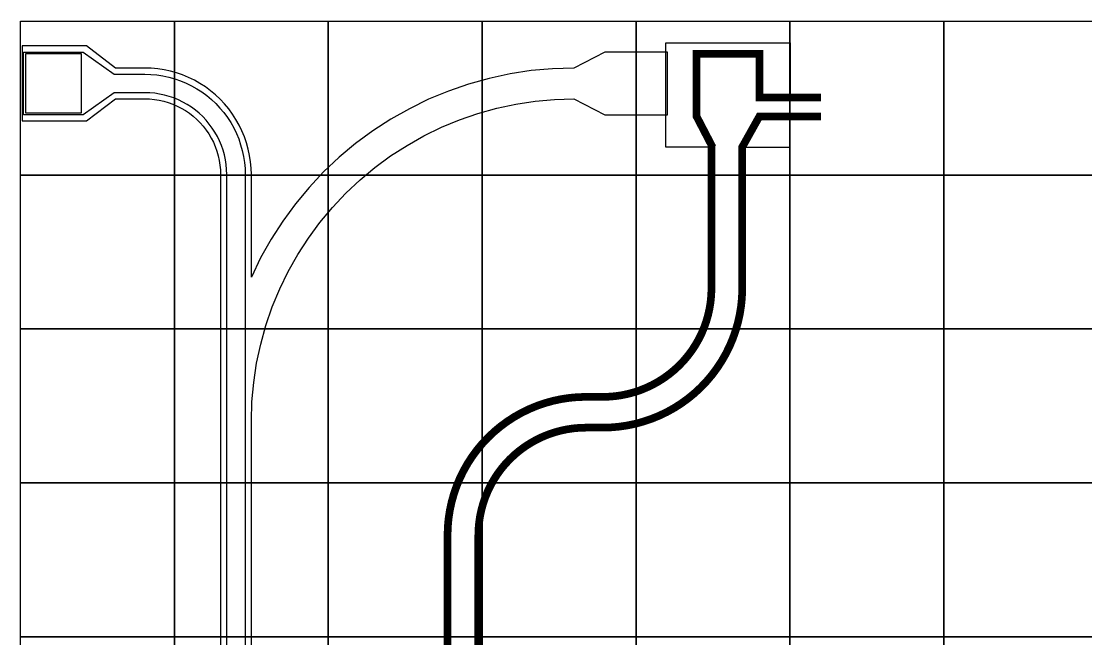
# Model space of a CAD drawing. Extents: x 0 to 10000, y 0 to 6000.
# Drawn here: x 3002 to 6461, y 3994 to 6000 of the extents above; entities that cross this region are included whole.
import ezdxf

# ---------------------------------------------------------------- set-up
doc = ezdxf.new("R2010")
doc.units = 0
doc.header["$MEASUREMENT"] = 0
for name, color, linetype in [('2-OHMICS_PHOSPHOROUS', 8, 'Continuous'), ('3-THICK_OXIDE', 7, 'Continuous'), ('5-AL_CONTACT', 9, 'Continuous'), ('L0D0_0', 1, 'Continuous'), ('L7D0_AREABIG', 3, 'Continuous'), ('L9D0_FBMSBIG', 2, 'Continuous')]:
    doc.layers.add(name, color=color, linetype=linetype)

msp = doc.modelspace()

# ---------------------------------------------------------------- linework, layer by layer
at = {"layer": '2-OHMICS_PHOSPHOROUS'}
for points in [[(3670, 3600), (3670, 4700), (3670, 5502), (3669.515, 5518.061), (3668.061, 5534.063), (3665.643, 5549.948), (3662.271, 5565.658), (3657.956, 5581.136), (3652.714, 5596.325), (3646.565, 5611.17), (3639.531, 5625.616), (3631.638, 5639.612), (3622.914, 5653.105), (3613.391, 5666.047), (3603.104, 5678.391), (3592.09, 5690.09), (3580.391, 5701.104), (3568.047, 5711.391), (3555.105, 5720.914), (3541.612, 5729.638), (3527.616, 5737.531), (3513.17, 5744.565), (3498.325, 5750.714), (3483.136, 5755.956), (3467.658, 5760.271), (3451.948, 5763.643), (3436.063, 5766.061), (3420.061, 5767.515), (3404, 5768), (3304, 5768), (3204, 5696), (3010, 5696), (3010, 5900), (3204, 5900), (3304, 5828), (3404, 5828), (3423.683, 5827.405), (3443.295, 5825.623), (3462.763, 5822.66), (3482.017, 5818.527), (3500.986, 5813.239), (3519.601, 5806.815), (3537.795, 5799.279), (3555.5, 5790.659), (3572.652, 5780.985), (3589.189, 5770.293), (3605.05, 5758.622), (3620.178, 5746.015), (3634.517, 5732.517), (3648.015, 5718.178), (3660.622, 5703.05), (3672.293, 5687.189), (3682.985, 5670.652), (3692.659, 5653.5), (3701.279, 5635.795), (3708.815, 5617.601), (3715.239, 5598.986), (3720.527, 5580.017), (3724.66, 5560.763), (3727.623, 5541.295), (3729.405, 5521.683), (3730, 5502), (3730, 4700)], [(3730, 4700), (3730, 3600)]]:
    msp.add_lwpolyline(points, dxfattribs=at)
at = {"layer": '3-THICK_OXIDE'}
for points in [[(3214, 5920), (3005, 5920), (3005, 5676), (3214, 5676), (3309, 5748), (3404, 5748), (3419.446, 5747.515), (3434.832, 5746.06), (3450.096, 5743.643), (3465.178, 5740.272), (3480.018, 5735.96), (3494.559, 5730.725), (3508.742, 5724.588), (3522.511, 5717.571), (3535.813, 5709.705), (3548.595, 5701.018), (3560.806, 5691.546), (3572.399, 5681.326), (3583.326, 5670.399), (3593.546, 5658.806), (3603.018, 5646.595), (3611.705, 5633.813), (3619.571, 5620.511), (3626.587, 5606.742), (3632.725, 5592.559), (3637.96, 5578.018), (3642.271, 5563.178), (3645.643, 5548.096), (3648.06, 5532.832), (3649.515, 5517.447), (3650, 5502), (3650, 4700), (3650, 4150), (3650, 3600)], [(3750, 3600), (3750, 4150), (3750, 4700), (3751.912, 4763.277), (3757.641, 4826.322), (3767.166, 4888.907), (3780.453, 4950.803), (3797.453, 5011.783), (3818.103, 5071.626), (3842.329, 5130.113), (3870.042, 5187.03), (3901.141, 5242.17), (3935.513, 5295.332), (3973.032, 5346.321), (4013.561, 5394.953), (4056.952, 5441.048), (4103.047, 5484.439), (4151.679, 5524.968), (4202.668, 5562.487), (4255.83, 5596.859), (4310.97, 5627.958), (4367.887, 5655.671), (4426.374, 5679.897), (4486.217, 5700.548), (4547.197, 5717.547), (4609.093, 5730.834), (4671.678, 5740.359), (4734.723, 5746.088), (4798, 5748), (4898, 5696), (5102, 5696), (5102, 5900), (4898, 5900), (4798, 5848), (4728.539, 5845.897), (4659.333, 5839.594), (4590.635, 5829.116), (4522.697, 5814.501), (4455.767, 5795.802), (4390.092, 5773.087), (4325.911, 5746.44), (4263.461, 5715.959), (4202.969, 5681.754), (4144.657, 5643.953), (4088.739, 5602.692), (4035.421, 5558.124), (3984.896, 5510.411), (3937.351, 5459.729), (3892.96, 5406.263), (3851.885, 5350.209), (3814.277, 5291.772), (3780.274, 5231.167), (3750, 5168.615), (3750, 5502), (3749.369, 5522.891), (3747.477, 5543.706), (3744.333, 5564.368), (3739.946, 5584.803), (3734.333, 5604.936), (3727.516, 5624.693), (3719.517, 5644.003), (3710.368, 5662.794), (3700.1, 5680.999), (3688.752, 5698.55), (3676.366, 5715.385), (3662.985, 5731.44), (3648.659, 5746.659), (3633.44, 5760.985), (3617.385, 5774.366), (3600.55, 5786.752), (3582.999, 5798.1), (3564.794, 5808.368), (3546.003, 5817.517), (3526.693, 5825.516), (3506.936, 5832.333), (3486.803, 5837.946), (3466.368, 5842.333), (3445.706, 5845.477), (3424.891, 5847.369), (3404, 5848), (3309, 5848), (3214, 5920)]]:
    msp.add_lwpolyline(points, dxfattribs=at)
at = {"layer": '5-AL_CONTACT'}
msp.add_lwpolyline([(3198, 5894), (3016, 5894), (3016, 5702), (3198, 5702), (3198, 5894)], dxfattribs=at)
at = {"layer": 'L0D0_0'}
for points in [[(3000, 6000), (3500, 6000), (3500, 5500), (3000, 5500), (3000, 6000)], [(3500, 6000), (4000, 6000), (4000, 5500), (3500, 5500), (3500, 6000)], [(4000, 6000), (4500, 6000), (4500, 5500), (4000, 5500), (4000, 6000)], [(4500, 6000), (5000, 6000), (5000, 5500), (4500, 5500), (4500, 6000)], [(5000, 6000), (5500, 6000), (5500, 5500), (5000, 5500), (5000, 6000)], [(5500, 6000), (6000, 6000), (6000, 5500), (5500, 5500), (5500, 6000)], [(6000, 6000), (6500, 6000), (6500, 5500), (6000, 5500), (6000, 6000)], [(3000, 5500), (3500, 5500), (3500, 5000), (3000, 5000), (3000, 5500)], [(3500, 5500), (4000, 5500), (4000, 5000), (3500, 5000), (3500, 5500)], [(4000, 5500), (4500, 5500), (4500, 5000), (4000, 5000), (4000, 5500)], [(4500, 5500), (5000, 5500), (5000, 5000), (4500, 5000), (4500, 5500)], [(5000, 5500), (5500, 5500), (5500, 5000), (5000, 5000), (5000, 5500)], [(5500, 5500), (6000, 5500), (6000, 5000), (5500, 5000), (5500, 5500)], [(6000, 5500), (6500, 5500), (6500, 5000), (6000, 5000), (6000, 5500)], [(3000, 5000), (3500, 5000), (3500, 4500), (3000, 4500), (3000, 5000)], [(3500, 5000), (4000, 5000), (4000, 4500), (3500, 4500), (3500, 5000)], [(4000, 5000), (4500, 5000), (4500, 4500), (4000, 4500), (4000, 5000)], [(4500, 5000), (5000, 5000), (5000, 4500), (4500, 4500), (4500, 5000)], [(5000, 5000), (5500, 5000), (5500, 4500), (5000, 4500), (5000, 5000)], [(5500, 5000), (6000, 5000), (6000, 4500), (5500, 4500), (5500, 5000)], [(6000, 5000), (6500, 5000), (6500, 4500), (6000, 4500), (6000, 5000)], [(3000, 4500), (3500, 4500), (3500, 4000), (3000, 4000), (3000, 4500)], [(3500, 4500), (4000, 4500), (4000, 4000), (3500, 4000), (3500, 4500)], [(4000, 4500), (4500, 4500), (4500, 4000), (4000, 4000), (4000, 4500)], [(4500, 4500), (5000, 4500), (5000, 4000), (4500, 4000), (4500, 4500)], [(5000, 4500), (5500, 4500), (5500, 4000), (5000, 4000), (5000, 4500)], [(5500, 4500), (6000, 4500), (6000, 4000), (5500, 4000), (5500, 4500)], [(6000, 4500), (6500, 4500), (6500, 4000), (6000, 4000), (6000, 4500)], [(3000, 4000), (3500, 4000), (3500, 3500), (3000, 3500), (3000, 4000)], [(3500, 4000), (4000, 4000), (4000, 3500), (3500, 3500), (3500, 4000)], [(4000, 4000), (4500, 4000), (4500, 3500), (4000, 3500), (4000, 4000)], [(4500, 4000), (5000, 4000), (5000, 3500), (4500, 3500), (4500, 4000)], [(5000, 4000), (5500, 4000), (5500, 3500), (5000, 3500), (5000, 4000)], [(5500, 4000), (6000, 4000), (6000, 3500), (5500, 3500), (5500, 4000)], [(6000, 4000), (6500, 4000), (6500, 3500), (6000, 3500), (6000, 4000)]]:
    msp.add_lwpolyline(points, dxfattribs=at)
at = {"layer": 'L7D0_AREABIG'}
for points in [[(5500.677, 5752.697), (5400.677, 5752.697), (5400.677, 5894.697), (5196.677, 5894.697), (5196.677, 5690.697), (5248.677, 5590.697), (5096.677, 5590.697), (5096.677, 5930), (5500.677, 5930)], [(5500.677, 5590.697), (5500.677, 5690.697), (5400.677, 5690.697), (5348.677, 5590.697)]]:
    msp.add_lwpolyline(points, close=True, dxfattribs=at)
at = {"layer": 'L9D0_FBMSBIG', "const_width": 25}
for points in [[(5600.677, 5752.697), (5400.677, 5752.697), (5400.677, 5894.697), (5196.677, 5894.697), (5196.677, 5690.697), (5248.677, 5590.697)], [(5600.677, 5690.697), (5400.677, 5690.697), (5344.122, 5589.661)], [(5245, 5597.662), (5245, 5129.443), (5244.159, 5108.12), (5242.033, 5086.887), (5238.628, 5065.821), (5233.957, 5044.999), (5228.038, 5024.497), (5220.892, 5004.39), (5212.545, 4984.751), (5203.027, 4965.652), (5192.373, 4947.162), (5180.623, 4929.349), (5167.818, 4912.279), (5154.006, 4896.012), (5139.237, 4880.609), (5123.565, 4866.126), (5107.048, 4852.616), (5089.744, 4840.128), (5071.718, 4828.707), (5053.036, 4818.395), (5033.765, 4809.231), (5013.975, 4801.246), (4993.74, 4794.471), (4973.133, 4788.93), (4952.228, 4784.643), (4931.103, 4781.627), (4909.835, 4779.891), (4888.5, 4779.443), (4837.5, 4779.443), (4810.33, 4778.622), (4783.258, 4776.162), (4756.385, 4772.072), (4729.808, 4766.367), (4703.624, 4759.067), (4677.928, 4750.2), (4652.814, 4739.798), (4628.375, 4727.898), (4604.698, 4714.545), (4581.871, 4699.786), (4559.977, 4683.676), (4539.095, 4666.273), (4519.302, 4647.641), (4500.67, 4627.848), (4483.267, 4606.966), (4467.157, 4585.072), (4452.398, 4562.245), (4439.045, 4538.568), (4427.145, 4514.129), (4416.743, 4489.015), (4407.876, 4463.319), (4400.576, 4437.135), (4394.871, 4410.558), (4390.781, 4383.685), (4388.321, 4356.613), (4387.5, 4329.443), (4387.5, 3950)], [(4487.5, 3950), (4487.5, 4329.443), (4488.139, 4350.575), (4490.052, 4371.631), (4493.233, 4392.532), (4497.67, 4413.203), (4503.348, 4433.569), (4510.244, 4453.555), (4518.335, 4473.087), (4527.59, 4492.096), (4537.977, 4510.511), (4549.456, 4528.266), (4561.986, 4545.295), (4575.521, 4561.536), (4590.013, 4576.93), (4605.407, 4591.422), (4621.648, 4604.957), (4638.677, 4617.487), (4656.432, 4628.966), (4674.847, 4639.353), (4693.856, 4648.608), (4713.388, 4656.699), (4733.374, 4663.595), (4753.74, 4669.273), (4774.411, 4673.71), (4795.312, 4676.891), (4816.368, 4678.804), (4837.5, 4679.443), (4888.5, 4679.443), (4915.872, 4680.074), (4943.157, 4682.356), (4970.254, 4686.281), (4997.064, 4691.836), (5023.49, 4698.999), (5049.436, 4707.744), (5074.806, 4718.041), (5099.508, 4729.85), (5123.452, 4743.129), (5146.551, 4757.829), (5168.719, 4773.898), (5189.878, 4791.275), (5209.948, 4809.899), (5228.857, 4829.7), (5246.537, 4850.607), (5262.921, 4872.543), (5277.952, 4895.428), (5291.573, 4919.179), (5303.735, 4943.71), (5314.394, 4968.93), (5323.51, 4994.747), (5331.052, 5021.068), (5336.99, 5047.796), (5341.304, 5074.833), (5343.977, 5102.082), (5345, 5129.443), (5345, 5596.277)]]:
    msp.add_lwpolyline(points, dxfattribs=at)

doc.saveas('drawing.dxf')
